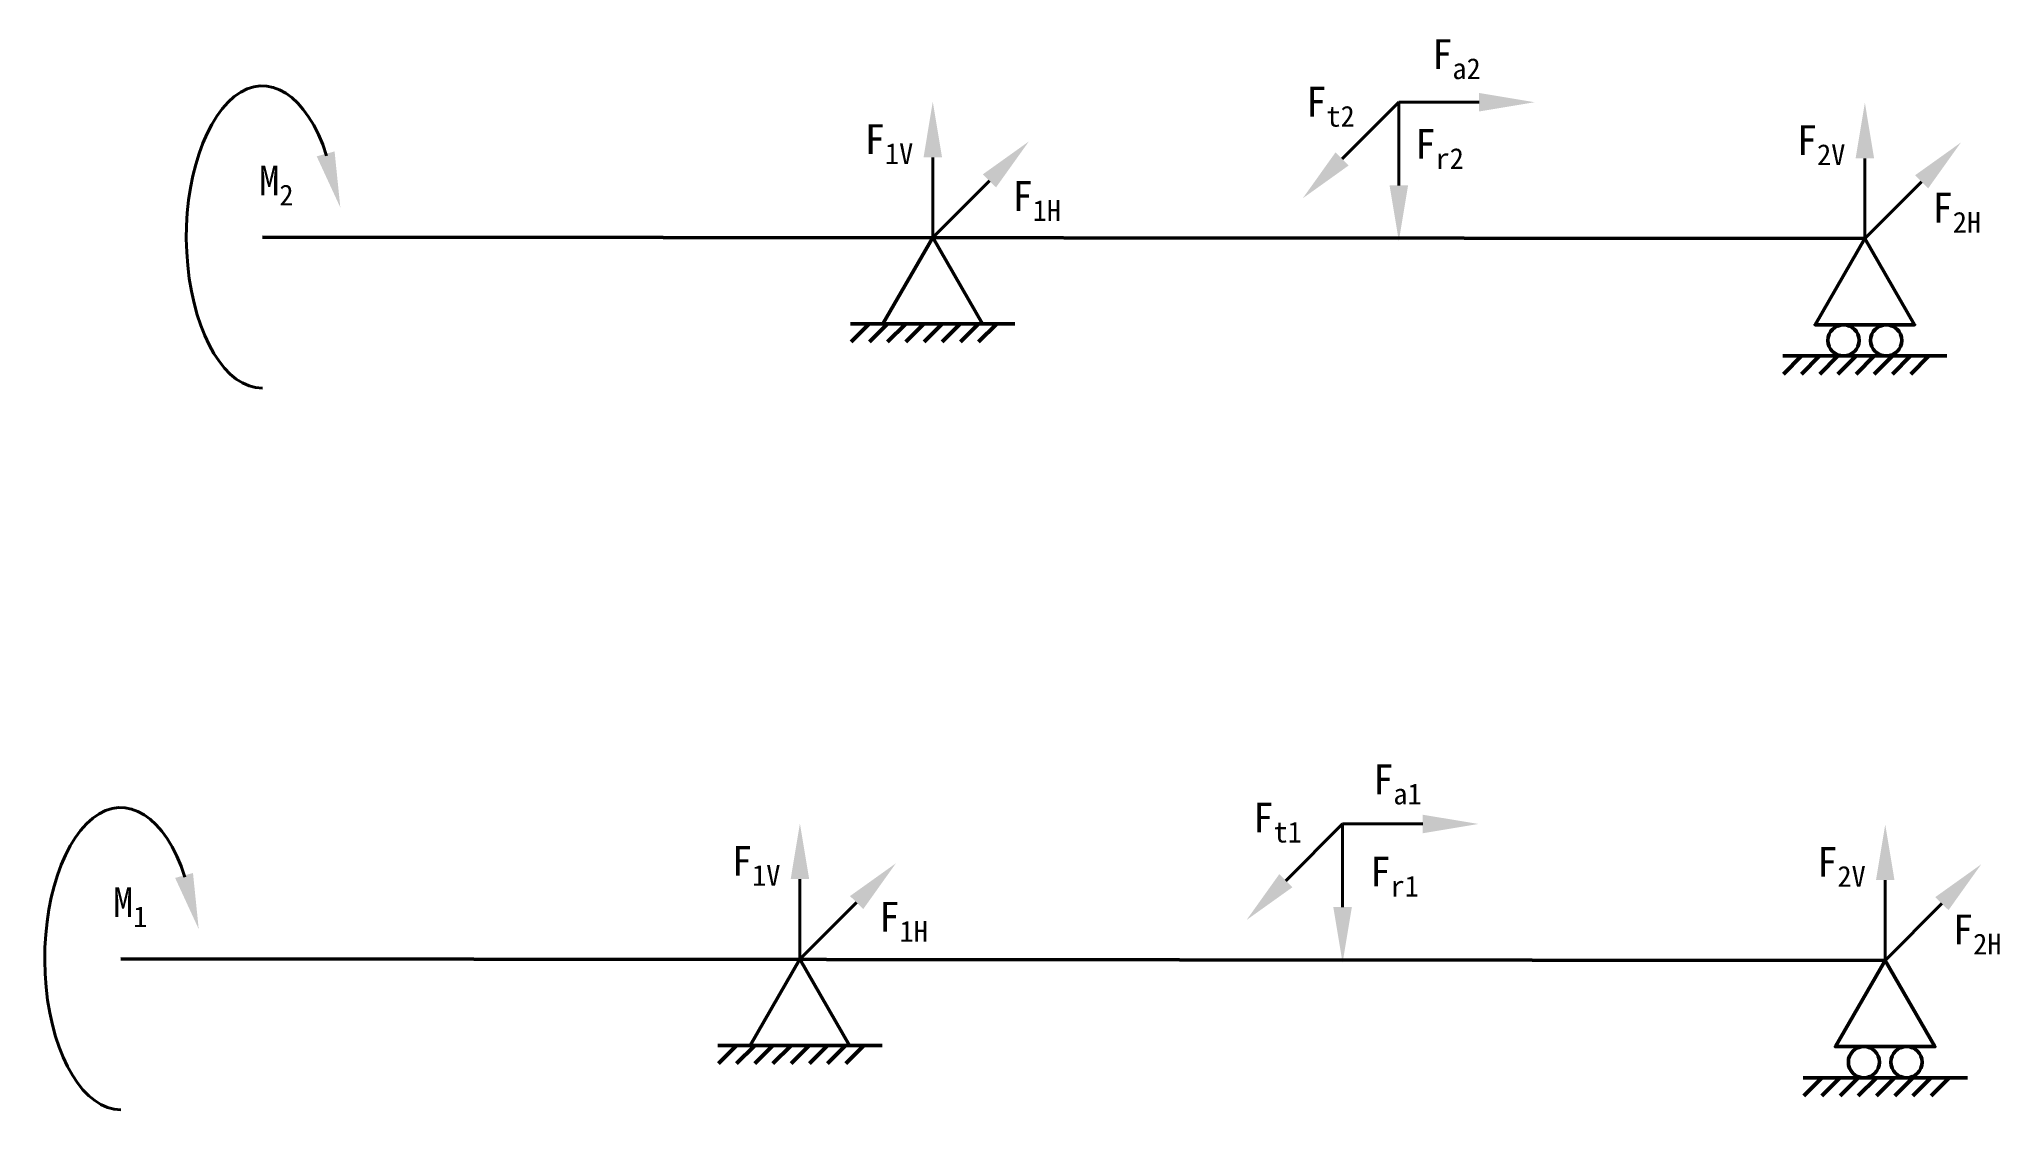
# Model space of a CAD drawing. Header units: millimetres. Extents: x 37 to 344, y 49 to 216.
import ezdxf

# ---------------------------------------------------------------- set-up
doc = ezdxf.new("R2010")
doc.units = ezdxf.units.MM
doc.layers.add('AM_0', color=7, linetype='Continuous', lineweight=50)
doc.layers.add('AM_5', color=3, linetype='Continuous', lineweight=25)
doc.styles.get("Standard").update_dxf_attribs({"font": 'ISOCP.SHX', "bigfont": 'gbcbig.shx'})

msp = doc.modelspace()

# ---------------------------------------------------------------- linework, layer by layer
at = {"layer": 'AM_0'}
for p, q in [((72.36, 185.27), (323.36, 185.03)), ((190.22, 171.69), (164.49, 171.69)), ((167.42, 171.69), (164.59, 168.86)), ((170.27, 171.69), (167.44, 168.86)), ((173.12, 171.69), (170.29, 168.86)), ((175.97, 171.69), (173.14, 168.86)), ((178.82, 171.69), (175.99, 168.86)), ((181.67, 171.69), (178.84, 168.86)), ((184.52, 171.69), (181.69, 168.86)), ((187.37, 171.69), (184.54, 168.86)), ((336.22, 166.65), (310.49, 166.65)), ((313.42, 166.65), (310.59, 163.82)), ((316.27, 166.65), (313.44, 163.82)), ((319.12, 166.65), (316.29, 163.82)), ((321.97, 166.65), (319.14, 163.82)), ((324.82, 166.65), (321.99, 163.82)), ((327.67, 166.65), (324.84, 163.82)), ((330.52, 166.65), (327.69, 163.82)), ((333.37, 166.65), (330.54, 163.82)), ((50.18, 72.24), (326.55, 71.98)), ((169.41, 58.64), (143.68, 58.64)), ((146.61, 58.64), (143.78, 55.81)), ((149.46, 58.64), (146.63, 55.81)), ((152.31, 58.64), (149.48, 55.81)), ((155.16, 58.64), (152.33, 55.81)), ((158.01, 58.64), (155.18, 55.81)), ((160.86, 58.64), (158.03, 55.81)), ((163.71, 58.64), (160.88, 55.81)), ((166.56, 58.64), (163.73, 55.81)), ((339.41, 53.6), (313.68, 53.6)), ((316.61, 53.6), (313.78, 50.77)), ((319.46, 53.6), (316.63, 50.77)), ((322.31, 53.6), (319.48, 50.77)), ((325.16, 53.6), (322.33, 50.77)), ((328.01, 53.6), (325.18, 50.77)), ((330.86, 53.6), (328.03, 50.77)), ((333.71, 53.6), (330.88, 50.77)), ((336.56, 53.6), (333.73, 50.77))]:
    msp.add_line(p, q, dxfattribs=at)
for points in [[(177.36, 185.19), (169.56, 171.69), (185.15, 171.69)], [(323.36, 185.03), (315.56, 171.53), (331.15, 171.53)], [(156.55, 72.14), (148.75, 58.64), (164.34, 58.64)], [(326.55, 71.98), (318.75, 58.48), (334.34, 58.48)]]:
    msp.add_lwpolyline(points, close=True, dxfattribs=at)
for centre in [(320.02, 169.09), (326.7, 169.09), (323.21, 56.04), (329.89, 56.04)]:
    msp.add_circle(centre, 2.44, dxfattribs=at)
at = {"layer": 'AM_0', "color": 150, "lineweight": 40}
for centre in [(72.36, 185.27), (50.18, 72.24)]:
    msp.add_ellipse(centre, major_axis=(0, 23.67), ratio=0.503811, start_param=5.281075, end_param=9.424778, dxfattribs=at)
at = {"layer": 'AM_5', "color": 150, "lineweight": 40}
for p, q in [((250.36, 206.39), (241.48, 197.51)), ((250.36, 206.39), (262.92, 206.39)), ((250.36, 206.39), (250.36, 193.36)), ((177.36, 185.19), (177.36, 197.75)), ((323.36, 185.03), (323.36, 197.59)), ((177.36, 185.19), (186.24, 194.07)), ((323.36, 185.03), (332.24, 193.91)), ((241.55, 93.34), (232.67, 84.46)), ((241.55, 93.34), (254.11, 93.34)), ((241.55, 93.34), (241.55, 80.31)), ((156.55, 72.14), (156.55, 84.7)), ((326.55, 71.98), (326.55, 84.54)), ((156.55, 72.14), (165.43, 81.02)), ((326.55, 71.98), (335.43, 80.86))]:
    msp.add_line(p, q, dxfattribs=at)
at = {"layer": 'AM_5', "color": 150, "linetype": 'Continuous'}
for points in [[(178.81, 197.75), (175.91, 197.75), (177.36, 206.47)], [(262.92, 204.94), (262.92, 207.84), (271.64, 206.39)], [(324.81, 197.59), (321.91, 197.59), (323.36, 206.31)], [(187.27, 193.05), (185.21, 195.1), (192.4, 200.24)], [(333.27, 192.89), (331.21, 194.94), (338.4, 200.08)], [(80.86, 197.91), (83.66, 198.68), (84.56, 189.89)], [(240.45, 198.54), (242.5, 196.48), (235.31, 191.34)], [(248.91, 193.36), (251.81, 193.36), (250.36, 184.65)], [(158, 84.7), (155.1, 84.7), (156.55, 93.42)], [(254.11, 91.89), (254.11, 94.79), (262.83, 93.34)], [(328, 84.54), (325.1, 84.54), (326.55, 93.26)], [(166.46, 80), (164.4, 82.05), (171.59, 87.19)], [(336.46, 79.84), (334.4, 81.89), (341.59, 87.03)], [(58.68, 84.89), (61.48, 85.66), (62.38, 76.87)], [(231.64, 85.49), (233.69, 83.43), (226.5, 78.29)], [(240.1, 80.31), (243, 80.31), (241.55, 71.6)]]:
    msp.add_trace(points, dxfattribs=at)

# ---------------------------------------------------------------- texts
at = {"layer": 'AM_0', "char_height": 4.6582, "attachment_point": 1}
for s, insert in [('\\A1;{\\f@MingLiU_HKSCS-ExtB|b0|i0|c134|p18;F\\H0.7x;\\S^ a2;}', (255.58, 216.26)), ('\\A1;{\\f@MingLiU_HKSCS-ExtB|b0|i0|c134|p18;F\\H0.7x;\\S^ t2;}', (235.84, 208.8)), ('\\A1;{\\f@MingLiU_HKSCS-ExtB|b0|i0|c134|p18;F\\H0.7x;\\S^ 1V;}', (166.7, 202.95)), ('\\A1;{\\f@MingLiU_HKSCS-ExtB|b0|i0|c134|p18;F\\H0.7x;\\S^ 2V;}', (312.7, 202.79)), ('\\A1;{\\f@MingLiU_HKSCS-ExtB|b0|i0|c134|p18;F\\H0.7x;\\S^ r2;}', (252.94, 202.18)), ('\\A1;{\\f@MingLiU_HKSCS-ExtB|b0|i0|c134|p18;M\\H0.7x;\\S^ 2;}', (71.84, 196.46)), ('\\A1;{\\f@MingLiU_HKSCS-ExtB|b0|i0|c134|p18;F\\H0.7x;\\S^ 1H;}', (189.84, 194.03)), ('\\A1;{\\f@MingLiU_HKSCS-ExtB|b0|i0|c134|p18;F\\H0.7x;\\S^ 2H;}', (333.96, 192.2)), ('\\A1;{\\f@MingLiU_HKSCS-ExtB|b0|i0|c134|p18;F\\H0.7x;\\S^ a1;}', (246.33, 102.66)), ('\\A1;{\\f@MingLiU_HKSCS-ExtB|b0|i0|c134|p18;F\\H0.7x;\\S^ t1;}', (227.56, 96.68)), ('\\A1;{\\f@MingLiU_HKSCS-ExtB|b0|i0|c134|p18;F\\H0.7x;\\S^ 1V;}', (145.89, 89.9)), ('\\A1;{\\f@MingLiU_HKSCS-ExtB|b0|i0|c134|p18;F\\H0.7x;\\S^ 2V;}', (315.89, 89.74)), ('\\A1;{\\f@MingLiU_HKSCS-ExtB|b0|i0|c134|p18;F\\H0.7x;\\S^ r1;}', (245.89, 88.22)), ('\\A1;{\\f@MingLiU_HKSCS-ExtB|b0|i0|c134|p18;M\\H0.7x;\\S^ 1;}', (48.95, 83.43)), ('\\A1;{\\f@MingLiU_HKSCS-ExtB|b0|i0|c134|p18;F\\H0.7x;\\S^ 1H;}', (168.98, 81.14)), ('\\A1;{\\f@MingLiU_HKSCS-ExtB|b0|i0|c134|p18;F\\H0.7x;\\S^ 2H;}', (337.15, 79.15))]:
    msp.add_mtext_dynamic_manual_height_columns(s, width=17.0219, gutter_width=23.29, heights=[0], dxfattribs=dict(at, insert=insert))

doc.saveas('drawing.dxf')
